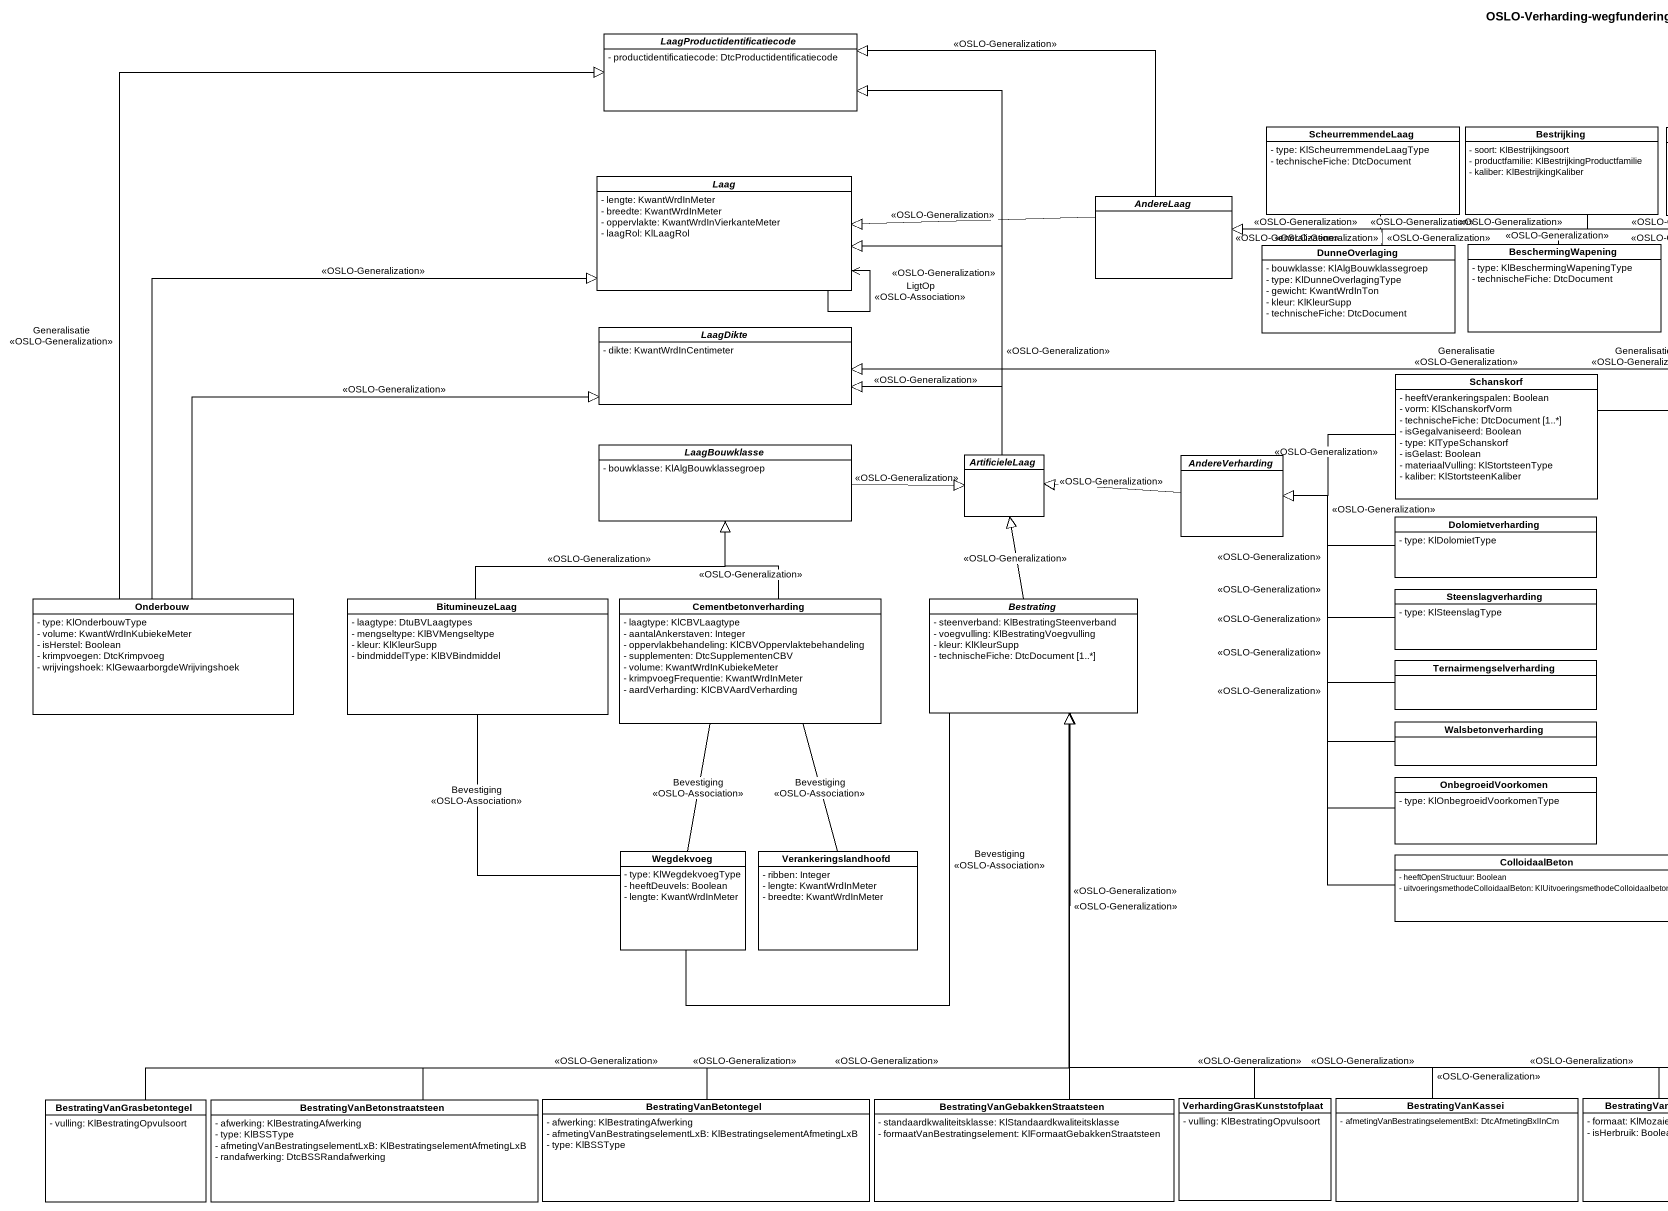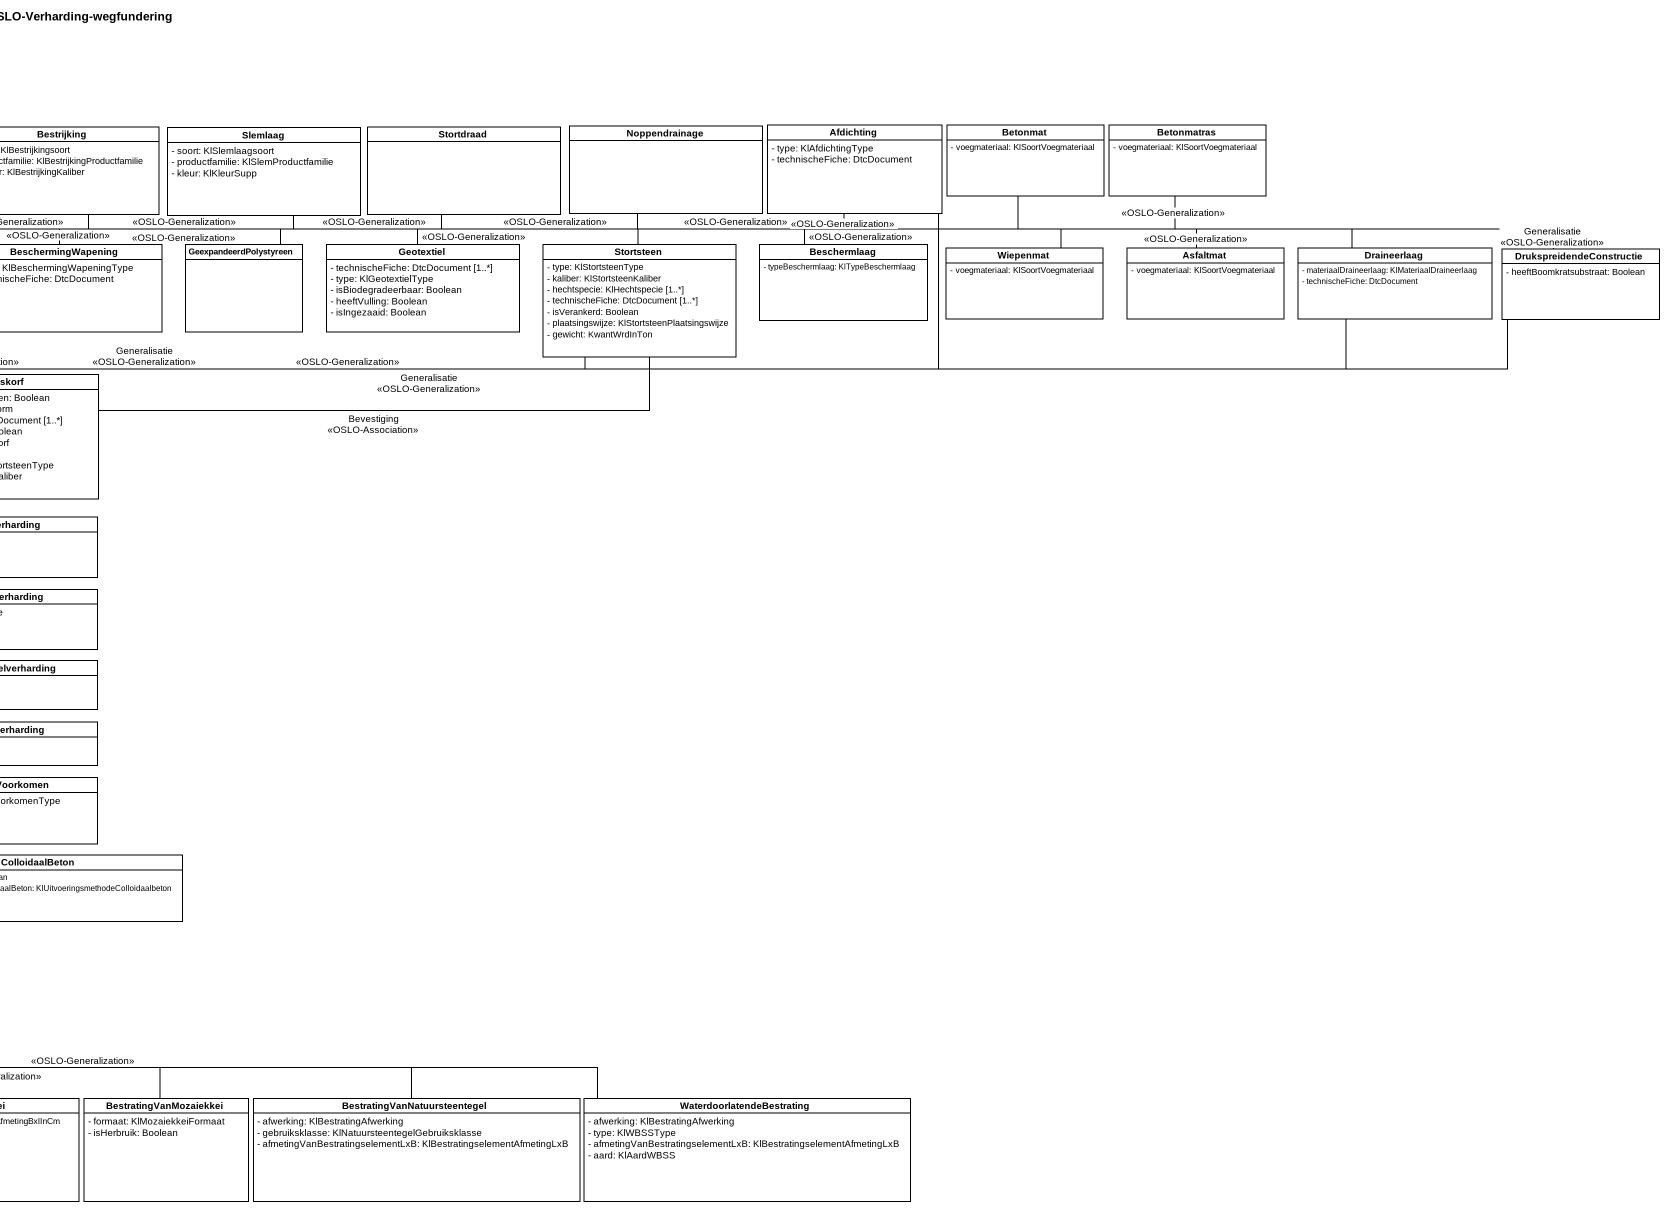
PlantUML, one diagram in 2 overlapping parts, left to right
@startuml
title OSLO-Verharding-wegfundering
hide circle
hide empty members
skinparam classAttributeIconSize 0
abstract class LaagProductidentificatiecode #FFFFFF {
  - productidentificatiecode: DtcProductidentificatiecode
}
class ScheurremmendeLaag #FFFFFF {
  - type: KlScheurremmendeLaagType
  - technischeFiche: DtcDocument
}
class Bestrijking #FFFFFF {
  - soort: KlBestrijkingsoort
  - productfamilie: KlBestrijkingProductfamilie
  - kaliber: KlBestrijkingKaliber
}
class Slemlaag #FFFFFF {
  - soort: KlSlemlaagsoort
  - productfamilie: KlSlemProductfamilie
  - kleur: KlKleurSupp
}
class Stortdraad #FFFFFF
class Noppendrainage #FFFFFF
class Afdichting #FFFFFF {
  - type: KlAfdichtingType
  - technischeFiche: DtcDocument
}
class Betonmat #FFFFFF {
  - voegmateriaal: KlSoortVoegmateriaal
}
class Betonmatras #FFFFFF {
  - voegmateriaal: KlSoortVoegmateriaal
}
abstract class Laag #FFFFFF {
  - lengte: KwantWrdInMeter
  - breedte: KwantWrdInMeter
  - oppervlakte: KwantWrdInVierkanteMeter
  - laagRol: KlLaagRol
}
abstract class AndereLaag #FFFFFF
class DunneOverlaging #FFFFFF {
  - bouwklasse: KlAlgBouwklassegroep
  - type: KlDunneOverlagingType
  - gewicht: KwantWrdInTon
  - kleur: KlKleurSupp
  - technischeFiche: DtcDocument
}
class BeschermingWapening #FFFFFF {
  - type: KlBeschermingWapeningType
  - technischeFiche: DtcDocument
}
class GeexpandeerdPolystyreen #FFFFFF
class Geotextiel #FFFFFF {
  - technischeFiche: DtcDocument [1..*]
  - type: KlGeotextielType
  - isBiodegradeerbaar: Boolean
  - heeftVulling: Boolean
  - isIngezaaid: Boolean
}
class Stortsteen #FFFFFF {
  - type: KlStortsteenType
  - kaliber: KlStortsteenKaliber
  - hechtspecie: KlHechtspecie [1..*]
  - technischeFiche: DtcDocument [1..*]
  - isVerankerd: Boolean
  - plaatsingswijze: KlStortsteenPlaatsingswijze
  - gewicht: KwantWrdInTon
}
class Beschermlaag #FFFFFF {
  - typeBeschermlaag: KlTypeBeschermlaag
}
class Wiepenmat #FFFFFF {
  - voegmateriaal: KlSoortVoegmateriaal
}
class Asfaltmat #FFFFFF {
  - voegmateriaal: KlSoortVoegmateriaal
}
class Draineerlaag #FFFFFF {
  - materiaalDraineerlaag: KlMateriaalDraineerlaag
  - technischeFiche: DtcDocument
}
class DrukspreidendeConstructie #FFFFFF {
  - heeftBoomkratsubstraat: Boolean
}
abstract class LaagDikte #FFFFFF {
  - dikte: KwantWrdInCentimeter
}
class Schanskorf #FFFFFF {
  - heeftVerankeringspalen: Boolean
  - vorm: KlSchanskorfVorm
  - technischeFiche: DtcDocument [1..*]
  - isGegalvaniseerd: Boolean
  - type: KlTypeSchanskorf
  - isGelast: Boolean
  - materiaalVulling: KlStortsteenType
  - kaliber: KlStortsteenKaliber
}
abstract class LaagBouwklasse #FFFFFF {
  - bouwklasse: KlAlgBouwklassegroep
}
abstract class ArtificieleLaag #FFFFFF
abstract class AndereVerharding #FFFFFF
class Dolomietverharding #FFFFFF {
  - type: KlDolomietType
}
class Onderbouw #FFFFFF {
  - type: KlOnderbouwType
  - volume: KwantWrdInKubiekeMeter
  - isHerstel: Boolean
  - krimpvoegen: DtcKrimpvoeg
  - wrijvingshoek: KlGewaarborgdeWrijvingshoek
}
class BitumineuzeLaag #FFFFFF {
  - laagtype: DtuBVLaagtypes
  - mengseltype: KlBVMengseltype
  - kleur: KlKleurSupp
  - bindmiddelType: KlBVBindmiddel
}
class Cementbetonverharding #FFFFFF {
  - laagtype: KlCBVLaagtype
  - aantalAnkerstaven: Integer
  - oppervlakbehandeling: KlCBVOppervlaktebehandeling
  - supplementen: DtcSupplementenCBV
  - volume: KwantWrdInKubiekeMeter
  - krimpvoegFrequentie: KwantWrdInMeter
  - aardVerharding: KlCBVAardVerharding
}
abstract class Bestrating #FFFFFF {
  - steenverband: KlBestratingSteenverband
  - voegvulling: KlBestratingVoegvulling
  - kleur: KlKleurSupp
  - technischeFiche: DtcDocument [1..*]
}
class Steenslagverharding #FFFFFF {
  - type: KlSteenslagType
}
class Ternairmengselverharding #FFFFFF
class Walsbetonverharding #FFFFFF
class OnbegroeidVoorkomen #FFFFFF {
  - type: KlOnbegroeidVoorkomenType
}
class Wegdekvoeg #FFFFFF {
  - type: KlWegdekvoegType
  - heeftDeuvels: Boolean
  - lengte: KwantWrdInMeter
}
class Verankeringslandhoofd #FFFFFF {
  - ribben: Integer
  - lengte: KwantWrdInMeter
  - breedte: KwantWrdInMeter
}
class ColloidaalBeton #FFFFFF {
  - heeftOpenStructuur: Boolean
  - uitvoeringsmethodeColloidaalBeton: KlUitvoeringsmethodeColloidaalbeton
}
class BestratingVanGrasbetontegel #FFFFFF {
  - vulling: KlBestratingOpvulsoort
}
class "BestratingVanBetonstraatsteen" as BestratingVanBetonstraatstee #FFFFFF {
  - afwerking: KlBestratingAfwerking
  - type: KlBSSType
  - afmetingVanBestratingselementLxB: KlBestratingselementAfmetingLxB
  - randafwerking: DtcBSSRandafwerking
}
class BestratingVanBetontegel #FFFFFF {
  - afwerking: KlBestratingAfwerking
  - afmetingVanBestratingselementLxB: KlBestratingselementAfmetingLxB
  - type: KlBSSType
}
class "BestratingVanGebakkenStraatsteen" as BestratingVanGebakkenStraats #FFFFFF {
  - standaardkwaliteitsklasse: KlStandaardkwaliteitsklasse
  - formaatVanBestratingselement: KlFormaatGebakkenStraatsteen
}
class VerhardingGrasKunststofplaat #FFFFFF {
  - vulling: KlBestratingOpvulsoort
}
class BestratingVanKassei #FFFFFF {
  - afmetingVanBestratingselementBxl: DtcAfmetingBxlInCm
}
class BestratingVanMozaiekkei #FFFFFF {
  - formaat: KlMozaiekkeiFormaat
  - isHerbruik: Boolean
}
class "BestratingVanNatuursteentegel" as BestratingVanNatuursteentege #FFFFFF {
  - afwerking: KlBestratingAfwerking
  - gebruiksklasse: KlNatuursteentegelGebruiksklasse
  - afmetingVanBestratingselementLxB: KlBestratingselementAfmetingLxB
}
class WaterdoorlatendeBestrating #FFFFFF {
  - afwerking: KlBestratingAfwerking
  - type: KlWBSSType
  - afmetingVanBestratingselementLxB: KlBestratingselementAfmetingLxB
  - aard: KlAardWBSS
}
ScheurremmendeLaag -left-|> AndereLaag : <<OSLO-Generalization>>
Bestrijking -left-|> AndereLaag : <<OSLO-Generalization>>
Slemlaag -left-|> AndereLaag : <<OSLO-Generalization>>
Stortdraad -left-|> AndereLaag : <<OSLO-Generalization>>
Noppendrainage -left-|> AndereLaag : <<OSLO-Generalization>>
Afdichting -left-|> AndereLaag : <<OSLO-Generalization>>
Afdichting -left-|> LaagDikte : Generalisatie\n<<OSLO-Generalization>>
Betonmat -left-|> AndereLaag : <<OSLO-Generalization>>
Betonmatras -left-|> AndereLaag : <<OSLO-Generalization>>
Laag --> Laag : LigtOp\n<<OSLO-Association>>
AndereLaag -left-|> LaagProductidentificatiecode : <<OSLO-Generalization>>
AndereLaag -left-|> Laag : <<OSLO-Generalization>>
DunneOverlaging -left-|> AndereLaag : <<OSLO-Generalization>>
BeschermingWapening -left-|> AndereLaag : <<OSLO-Generalization>>
GeexpandeerdPolystyreen -left-|> AndereLaag : <<OSLO-Generalization>>
Geotextiel -left-|> AndereLaag : <<OSLO-Generalization>>
Stortsteen -left-|> AndereLaag : <<OSLO-Generalization>>
Stortsteen -left-|> LaagDikte : Generalisatie\n<<OSLO-Generalization>>
Beschermlaag -left-|> AndereLaag : <<OSLO-Generalization>>
Wiepenmat -left-|> AndereLaag : <<OSLO-Generalization>>
Asfaltmat -left-|> AndereLaag : <<OSLO-Generalization>>
Draineerlaag -left-|> AndereLaag : <<OSLO-Generalization>>
Draineerlaag -left-|> LaagDikte : <<OSLO-Generalization>>
DrukspreidendeConstructie -left-|> AndereLaag : Generalisatie\n<<OSLO-Generalization>>
DrukspreidendeConstructie -left-|> LaagDikte : Generalisatie\n<<OSLO-Generalization>>
Schanskorf -right- Stortsteen : Bevestiging\n<<OSLO-Association>>
Schanskorf -left-|> AndereVerharding : <<OSLO-Generalization>>
LaagBouwklasse -right-|> ArtificieleLaag : <<OSLO-Generalization>>
ArtificieleLaag -up-|> LaagProductidentificatiecode : <<OSLO-Generalization>>
ArtificieleLaag -up-|> Laag : <<OSLO-Generalization>>
ArtificieleLaag -left-|> LaagDikte : <<OSLO-Generalization>>
AndereVerharding -left-|> ArtificieleLaag : <<OSLO-Generalization>>
Dolomietverharding -left-|> AndereVerharding : <<OSLO-Generalization>>
Onderbouw -up-|> LaagProductidentificatiecode : Generalisatie\n<<OSLO-Generalization>>
Onderbouw -up-|> Laag : <<OSLO-Generalization>>
Onderbouw -right-|> LaagDikte : <<OSLO-Generalization>>
BitumineuzeLaag -up-|> LaagBouwklasse : <<OSLO-Generalization>>
BitumineuzeLaag -- Wegdekvoeg : Bevestiging\n<<OSLO-Association>>
Cementbetonverharding -up-|> LaagBouwklasse : <<OSLO-Generalization>>
Bestrating -up-|> ArtificieleLaag : <<OSLO-Generalization>>
Steenslagverharding -left-|> AndereVerharding : <<OSLO-Generalization>>
Ternairmengselverharding -up-|> AndereVerharding : <<OSLO-Generalization>>
Walsbetonverharding -up-|> AndereVerharding : <<OSLO-Generalization>>
OnbegroeidVoorkomen -up-|> AndereVerharding : <<OSLO-Generalization>>
Wegdekvoeg -up- Cementbetonverharding : Bevestiging\n<<OSLO-Association>>
Wegdekvoeg -up- Bestrating : Bevestiging\n<<OSLO-Association>>
Verankeringslandhoofd -up- Cementbetonverharding : Bevestiging\n<<OSLO-Association>>
ColloidaalBeton -up-|> AndereVerharding : <<OSLO-Generalization>>
BestratingVanGrasbetontegel -right-|> Bestrating : <<OSLO-Generalization>>
BestratingVanBetonstraatstee -up-|> Bestrating : <<OSLO-Generalization>>
BestratingVanBetontegel -up-|> Bestrating : <<OSLO-Generalization>>
BestratingVanGebakkenStraats -up-|> Bestrating : <<OSLO-Generalization>>
VerhardingGrasKunststofplaat -up-|> Bestrating : <<OSLO-Generalization>>
BestratingVanKassei -up-|> Bestrating : <<OSLO-Generalization>>
BestratingVanMozaiekkei -up-|> Bestrating : <<OSLO-Generalization>>
BestratingVanNatuursteentege -left-|> Bestrating : <<OSLO-Generalization>>
WaterdoorlatendeBestrating -left-|> Bestrating : <<OSLO-Generalization>>
@enduml
